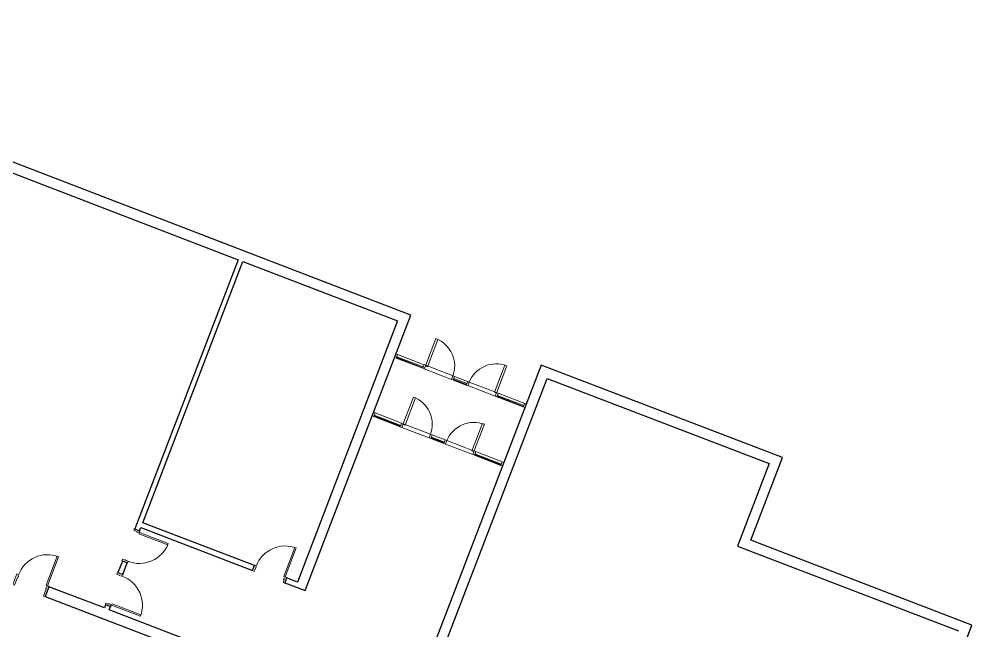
# Model space of a CAD drawing. Header units: inches. Extents: x -907 to 2508, y -1874 to 762.
# Drawn here: x 937 to 2044, y 51 to 762 of the extents above; entities that cross this region are included whole.
import ezdxf

# ---------------------------------------------------------------- set-up
doc = ezdxf.new("R2010")
doc.units = ezdxf.units.IN
doc.header["$MEASUREMENT"] = 0
for name, color, linetype, lineweight in [('A-DOOR', 31, 'Continuous', 9), ('A-DOOR-FRAM', 31, 'Continuous', 15), ('A-GLAZ-CURT', 52, 'Continuous', 9), ('A-GLAZ-CWMG', 51, 'Continuous', 9), ('A-WALL', 113, 'Continuous', 9)]:
    doc.layers.add(name, color=color, linetype=linetype, lineweight=lineweight)

# ---------------------------------------------------------------- blocks, each defined once
blk = doc.blocks.new('Door-Single_CE_ - HM Door-2_ HM Frame-5252121-LEVEL 1 Map Export')
at = {"layer": 'A-DOOR'}
for p, q in [((18, 42.5), (16.25, 42.5)), ((16.25, 42.5), (16.25, 6.5)), ((18, 6.5), (18, 42.5)), ((16.25, 6.5), (18, 6.5))]:
    blk.add_line(p, q, dxfattribs=at)
at = {"layer": 'A-DOOR', "lineweight": 15}
for p, q in [((18, 42.5), (16.25, 42.5)), ((16.25, 42.5), (16.25, 6.5)), ((18, 6.5), (18, 42.5)), ((18, 6.5), (16.25, 6.5))]:
    blk.add_line(p, q, dxfattribs=at)
at = {"layer": 'A-DOOR'}
blk.add_arc((18, 6.5), 36, 90, 180.5, dxfattribs=at)
blk.add_arc((18, 6.5), 36, 90, 180.5, dxfattribs=at)
blk.add_arc((18, 6.5), 36, 90, 180.5, dxfattribs=at)
blk.add_arc((18, 6.5), 36, 90, 180.5, dxfattribs=at)
at = {"layer": 'A-DOOR-FRAM'}
for p, q in [((-18, 6.5), (-20, 6.5)), ((-20, 6.5), (-20, -6.5)), ((-18, 4.75), (-18, 6.5)), ((-17.5, 4.75), (-18, 4.75)), ((-18, -6.5), (-18, 2.75)), ((-18, 2.75), (-17.5, 2.75)), ((-17.5, 2.75), (-17.5, 4.75)), ((18, 4.75), (17.5, 4.75)), ((17.5, 4.75), (17.5, 2.75)), ((17.5, 2.75), (18, 2.75)), ((20, 6.5), (18, 6.5)), ((18, 6.5), (18, 4.75)), ((18, 2.75), (18, -6.5)), ((20, -6.5), (20, 6.5)), ((-20, -6.5), (-18, -6.5)), ((18, -6.5), (20, -6.5))]:
    blk.add_line(p, q, dxfattribs=at)
blk = doc.blocks.new('Door-Single_CE_ - HM Door-2_ HM Frame-5252126-LEVEL 1 Map Export')
at = {"layer": 'A-DOOR'}
for p, q in [((16.25, -39.5), (16.25, -3.5)), ((16.25, -3.5), (18, -3.5)), ((18, -3.5), (18, -39.5)), ((18, -39.5), (16.25, -39.5))]:
    blk.add_line(p, q, dxfattribs=at)
at = {"layer": 'A-DOOR', "lineweight": 15}
for p, q in [((16.25, -39.5), (16.25, -3.5)), ((18, -3.5), (16.25, -3.5)), ((18, -3.5), (18, -39.5)), ((18, -39.5), (16.25, -39.5))]:
    blk.add_line(p, q, dxfattribs=at)
at = {"layer": 'A-DOOR'}
blk.add_arc((18, -3.5), 36, 179.5, 270, dxfattribs=at)
blk.add_arc((18, -3.5), 36, 179.5, 270, dxfattribs=at)
blk.add_arc((18, -3.5), 36, 179.5, 270, dxfattribs=at)
blk.add_arc((18, -3.5), 36, 179.5, 270, dxfattribs=at)
at = {"layer": 'A-DOOR-FRAM'}
for p, q in [((-20, 3.5), (-18, 3.5)), ((-20, -3.5), (-20, 3.5)), ((-18, 3.5), (-18, 0.25)), ((-18, 0.25), (-17.5, 0.25)), ((-17.5, 0.25), (-17.5, -1.75)), ((17.5, 0.25), (18, 0.25)), ((17.5, -1.75), (17.5, 0.25)), ((18, 3.5), (20, 3.5)), ((18, 0.25), (18, 3.5)), ((20, 3.5), (20, -3.5)), ((-18, -3.5), (-20, -3.5)), ((-18, -1.75), (-18, -3.5)), ((-17.5, -1.75), (-18, -1.75)), ((18, -1.75), (17.5, -1.75)), ((18, -3.5), (18, -1.75)), ((20, -3.5), (18, -3.5))]:
    blk.add_line(p, q, dxfattribs=at)
blk = doc.blocks.new('Door-Single_CE_ - HM Door-2_ HM Frame-5252123-LEVEL 1 Map Export')
at = {"layer": 'A-DOOR'}
for p, q in [((18, 39.5), (16.25, 39.5)), ((16.25, 39.5), (16.25, 3.5)), ((18, 3.5), (18, 39.5)), ((16.25, 3.5), (18, 3.5))]:
    blk.add_line(p, q, dxfattribs=at)
at = {"layer": 'A-DOOR', "lineweight": 15}
for p, q in [((18, 39.5), (16.25, 39.5)), ((16.25, 39.5), (16.25, 3.5)), ((18, 3.5), (18, 39.5)), ((18, 3.5), (16.25, 3.5))]:
    blk.add_line(p, q, dxfattribs=at)
at = {"layer": 'A-DOOR'}
blk.add_arc((18, 3.5), 36, 90, 180.5, dxfattribs=at)
blk.add_arc((18, 3.5), 36, 90, 180.5, dxfattribs=at)
blk.add_arc((18, 3.5), 36, 90, 180.5, dxfattribs=at)
blk.add_arc((18, 3.5), 36, 90, 180.5, dxfattribs=at)
at = {"layer": 'A-DOOR-FRAM'}
for p, q in [((-18, 3.5), (-20, 3.5)), ((-20, 3.5), (-20, -3.5)), ((-18, 1.75), (-18, 3.5)), ((-17.5, 1.75), (-18, 1.75)), ((-17.5, -0.25), (-17.5, 1.75)), ((18, 1.75), (17.5, 1.75)), ((17.5, 1.75), (17.5, -0.25)), ((20, 3.5), (18, 3.5)), ((18, 3.5), (18, 1.75)), ((20, -3.5), (20, 3.5)), ((-20, -3.5), (-18, -3.5)), ((-18, -3.5), (-18, -0.25)), ((-18, -0.25), (-17.5, -0.25)), ((17.5, -0.25), (18, -0.25)), ((18, -0.25), (18, -3.5)), ((18, -3.5), (20, -3.5))]:
    blk.add_line(p, q, dxfattribs=at)
blk = doc.blocks.new('System Panel - zGlazed-5166286-LEVEL 1 Map Export')
at = {"layer": 'A-GLAZ-CURT'}
for p, q in [((16.5, -0.5), (-16.5, -0.5)), ((-16.5, -0.5), (-16.5, -1.5)), ((-16.5, -1.5), (16.5, -1.5)), ((16.5, -1.5), (16.5, -0.5))]:
    blk.add_line(p, q, dxfattribs=at)
blk = doc.blocks.new('Rectangular Mullion - 4 1_2_ x 2_ Rectangular_CE_-5166280-LEVEL 1 Map Export')
at = {"layer": 'A-GLAZ-CWMG'}
for p, q in [((1405.7, 355.9), (1374.9, 367.7)), ((1407.3, 360.1), (1376.5, 371.9))]:
    blk.add_line(p, q, dxfattribs=at)
blk = doc.blocks.new('Rectangular Mullion - 4 1_2_ x 2_ Rectangular_CE_-5166287-LEVEL 1 Map Export')
at = {"layer": 'A-GLAZ-CWMG', "lineweight": 15}
for p, q in [((-2, 2.25), (0, 2.25)), ((-2, -2.25), (-2, 2.25)), ((0, 2.25), (0, -2.25)), ((0, -2.25), (-2, -2.25))]:
    blk.add_line(p, q, dxfattribs=at)
blk = doc.blocks.new('Rectangular Mullion - 4 1_2_ x 2_ Rectangular_CE_-5166288-LEVEL 1 Map Export')
at = {"layer": 'A-GLAZ-CWMG', "lineweight": 15}
for p, q in [((0, 2.25), (-2, 2.25)), ((-2, 2.25), (-2, -2.25)), ((0, -2.25), (0, 2.25)), ((-2, -2.25), (0, -2.25))]:
    blk.add_line(p, q, dxfattribs=at)
blk = doc.blocks.new('CW-Single_CE_ - Medium Style-5166289-LEVEL 1 Map Export')
at = {"layer": 'A-DOOR', "lineweight": 15}
for p, q in [((-17, 35.5), (-17, 1.5)), ((-14.5, 35.5), (-17, 35.5)), ((-14.5, 1.5), (-14.5, 35.5)), ((-17, 1.5), (-14.5, 1.5))]:
    blk.add_line(p, q, dxfattribs=at)
at = {"layer": 'A-DOOR'}
blk.add_arc((-17, 1.5), 34, 360, 90, dxfattribs=at)
blk = doc.blocks.new('Rectangular Mullion - 4 1_2_ x 2_ Rectangular_CE_-5166281-LEVEL 1 Map Export')
at = {"layer": 'A-GLAZ-CWMG'}
for p, q in [((1439.3, 343), (1407.5, 355.2)), ((1440.9, 347.2), (1409.1, 359.4))]:
    blk.add_line(p, q, dxfattribs=at)
blk = doc.blocks.new('Rectangular Mullion - 4 1_2_ x 2_ Rectangular_CE_-5166282-LEVEL 1 Map Export')
at = {"layer": 'A-GLAZ-CWMG', "lineweight": 15}
for p, q in [((-1, 2.25), (1, 2.25)), ((-1, -2.25), (-1, 2.25)), ((1, 2.25), (1, -2.25)), ((1, -2.25), (-1, -2.25))]:
    blk.add_line(p, q, dxfattribs=at)
blk = doc.blocks.new('System Panel - zGlazed-5166290-LEVEL 1 Map Export')
at = {"layer": 'A-GLAZ-CURT'}
for p, q in [((8.125, -0.5), (-8.125, -0.5)), ((-8.125, -0.5), (-8.125, -1.5)), ((-8.125, -1.5), (8.125, -1.5)), ((8.125, -1.5), (8.125, -0.5))]:
    blk.add_line(p, q, dxfattribs=at)
blk = doc.blocks.new('Rectangular Mullion - 4 1_2_ x 2_ Rectangular_CE_-5166284-LEVEL 1 Map Export')
at = {"layer": 'A-GLAZ-CWMG'}
for p, q in [((1457.9, 340.7), (1442.8, 346.5)), ((1456.3, 336.5), (1441.1, 342.3))]:
    blk.add_line(p, q, dxfattribs=at)
blk = doc.blocks.new('CW-Single_CE_ - Medium Style-5166291-LEVEL 1 Map Export')
at = {"layer": 'A-DOOR', "lineweight": 15}
for p, q in [((-17, -1.5), (-14.5, -1.5)), ((-17, -35.5), (-17, -1.5)), ((-14.5, -1.5), (-14.5, -35.5)), ((-14.5, -35.5), (-17, -35.5))]:
    blk.add_line(p, q, dxfattribs=at)
at = {"layer": 'A-DOOR'}
blk.add_arc((-17, -1.5), 34, 270, 0, dxfattribs=at)

msp = doc.modelspace()

# ---------------------------------------------------------------- linework, layer by layer
at = {"layer": 'A-WALL', "lineweight": 25}
for p, q in [((1392, 417.8), (496.1, 761.7)), ((503, 746.2), (1191, 482.1)), ((1191, 482.1), (1071, 169.4)), ((1080.2, 176.5), (1196.6, 480)), ((1196.6, 480), (1376.4, 410.9)), ((1376.4, 410.9), (1260, 107.5)), ((1269, 97.6), (1392, 417.8)), ((1543.4, 359.7), (1379.4, -67.7)), ((1823.7, 252.1), (1543.4, 359.7)), ((1425.2, 18.3), (1550.3, 344.2)), ((1550.3, 344.2), (1808.2, 245.2)), ((1808.2, 245.2), (1771.5, 149.4)), ((1787, 156.3), (1823.7, 252.1)), ((1071, 169.4), (1076.6, 167.2)), ((1076.6, 167.2), (1078, 170.9)), ((1078, 170.9), (1208, 121)), ((1210.2, 126.6), (1080.2, 176.5)), ((2044.1, 57.6), (1787, 156.3)), ((1771.5, 149.4), (2028.5, 50.7)), ((1056.6, 132), (1051.4, 118.5)), ((1062.2, 129.9), (1056.6, 132)), ((1057, 116.3), (1062.2, 129.9)), ((1208, 121), (1210.2, 126.6)), ((1051.4, 118.5), (1057, 116.3)), ((1247.5, 112.3), (1245.4, 106.7)), ((1260, 107.5), (1247.5, 112.3)), ((971.3, 102.1), (967, 90.9)), ((1035.7, 77.4), (971.3, 102.1)), ((1245.4, 106.7), (1269, 97.6)), ((967, 90.9), (1216.4, -4.9)), ((1037.1, 81.1), (1035.7, 77.4)), ((1042.7, 79), (1037.1, 81.1)), ((1041.3, 75.2), (1042.7, 79)), ((1231.9, 2), (1041.3, 75.2)), ((2011.9, -26.2), (2044.1, 57.6))]:
    msp.add_line(p, q, dxfattribs=at)

# ---------------------------------------------------------------- block references
at = {"layer": 'A-DOOR', "lineweight": 15}
for name, p, rotation in [('CW-Single_CE_ - Medium Style-5166289-LEVEL 1 Map Export', (1424.2, 351.2), 338.9999999999993), ('CW-Single_CE_ - Medium Style-5166291-LEVEL 1 Map Export', (1474.9, 331.8), 158.9999999999992), ('CW-Single_CE_ - Medium Style-5166289-LEVEL 1 Map Export', (1398.1, 283.3), 338.9999999999993), ('CW-Single_CE_ - Medium Style-5166291-LEVEL 1 Map Export', (1448.8, 263.8), 158.9999999999992)]:
    msp.add_blockref(name, p, dxfattribs=dict(at, rotation=rotation))
at = {"layer": 'A-DOOR'}
for name, p, rotation in [('Door-Single_CE_ - HM Door-2_ HM Frame-5252126-LEVEL 1 Map Export', (1066.6, 149.6), 68.99999999999937), ('Door-Single_CE_ - HM Door-2_ HM Frame-5252123-LEVEL 1 Map Export', (1227.8, 116.7), 338.9999999999993), ('Door-Single_CE_ - HM Door-2_ HM Frame-5252121-LEVEL 1 Map Export', (950.4, 103.7), 338.9999999999993), ('Door-Single_CE_ - HM Door-2_ HM Frame-5252123-LEVEL 1 Map Export', (1047.1, 98.7), 248.9999999999994)]:
    msp.add_blockref(name, p, dxfattribs=dict(at, rotation=rotation))
at = {"layer": 'A-GLAZ-CURT', "rotation": 338.9999999999993}
for name, p in [('System Panel - zGlazed-5166286-LEVEL 1 Map Export', (1391.1, 363.9)), ('System Panel - zGlazed-5166290-LEVEL 1 Map Export', (1449.5, 341.5)), ('System Panel - zGlazed-5166286-LEVEL 1 Map Export', (1508, 319)), ('System Panel - zGlazed-5166286-LEVEL 1 Map Export', (1365, 296)), ('System Panel - zGlazed-5166290-LEVEL 1 Map Export', (1423.5, 273.6)), ('System Panel - zGlazed-5166286-LEVEL 1 Map Export', (1481.9, 251.1))]:
    msp.add_blockref(name, p, dxfattribs=at)
at = {"layer": 'A-GLAZ-CWMG', "rotation": 158.9999999999992}
for p in [(1373.8, 370.6), (1347.7, 302.6)]:
    msp.add_blockref('Rectangular Mullion - 4 1_2_ x 2_ Rectangular_CE_-5166288-LEVEL 1 Map Export', p, dxfattribs=at)
at = {"layer": 'A-GLAZ-CWMG'}
for name, p in [('Rectangular Mullion - 4 1_2_ x 2_ Rectangular_CE_-5166280-LEVEL 1 Map Export', (0, 0)), ('Rectangular Mullion - 4 1_2_ x 2_ Rectangular_CE_-5166281-LEVEL 1 Map Export', (0, 0)), ('Rectangular Mullion - 4 1_2_ x 2_ Rectangular_CE_-5166284-LEVEL 1 Map Export', (0, 0)), ('Rectangular Mullion - 4 1_2_ x 2_ Rectangular_CE_-5166281-LEVEL 1 Map Export', (50.6, -19.4)), ('Rectangular Mullion - 4 1_2_ x 2_ Rectangular_CE_-5166280-LEVEL 1 Map Export', (116.9, -44.9)), ('Rectangular Mullion - 4 1_2_ x 2_ Rectangular_CE_-5166280-LEVEL 1 Map Export', (-26.1, -67.9)), ('Rectangular Mullion - 4 1_2_ x 2_ Rectangular_CE_-5166281-LEVEL 1 Map Export', (-26.1, -67.9)), ('Rectangular Mullion - 4 1_2_ x 2_ Rectangular_CE_-5166284-LEVEL 1 Map Export', (-26.1, -67.9)), ('Rectangular Mullion - 4 1_2_ x 2_ Rectangular_CE_-5166281-LEVEL 1 Map Export', (24.6, -87.4)), ('Rectangular Mullion - 4 1_2_ x 2_ Rectangular_CE_-5166280-LEVEL 1 Map Export', (90.9, -112.8))]:
    msp.add_blockref(name, p, dxfattribs=at)
at = {"layer": 'A-GLAZ-CWMG', "extrusion": (0, 0, -1), "rotation": 201.0000000000007}
for name, p in [('Rectangular Mullion - 4 1_2_ x 2_ Rectangular_CE_-5166282-LEVEL 1 Map Export', (-1407.4, 357.7)), ('Rectangular Mullion - 4 1_2_ x 2_ Rectangular_CE_-5166282-LEVEL 1 Map Export', (-1441, 344.8)), ('Rectangular Mullion - 4 1_2_ x 2_ Rectangular_CE_-5166282-LEVEL 1 Map Export', (-1458.1, 338.2)), ('Rectangular Mullion - 4 1_2_ x 2_ Rectangular_CE_-5166282-LEVEL 1 Map Export', (-1491.7, 325.3)), ('Rectangular Mullion - 4 1_2_ x 2_ Rectangular_CE_-5166287-LEVEL 1 Map Export', (-1525.3, 312.4)), ('Rectangular Mullion - 4 1_2_ x 2_ Rectangular_CE_-5166282-LEVEL 1 Map Export', (-1381.3, 289.7)), ('Rectangular Mullion - 4 1_2_ x 2_ Rectangular_CE_-5166282-LEVEL 1 Map Export', (-1414.9, 276.8)), ('Rectangular Mullion - 4 1_2_ x 2_ Rectangular_CE_-5166282-LEVEL 1 Map Export', (-1432, 270.3)), ('Rectangular Mullion - 4 1_2_ x 2_ Rectangular_CE_-5166282-LEVEL 1 Map Export', (-1465.6, 257.4)), ('Rectangular Mullion - 4 1_2_ x 2_ Rectangular_CE_-5166287-LEVEL 1 Map Export', (-1499.2, 244.5))]:
    msp.add_blockref(name, p, dxfattribs=at)

doc.saveas('drawing.dxf')
